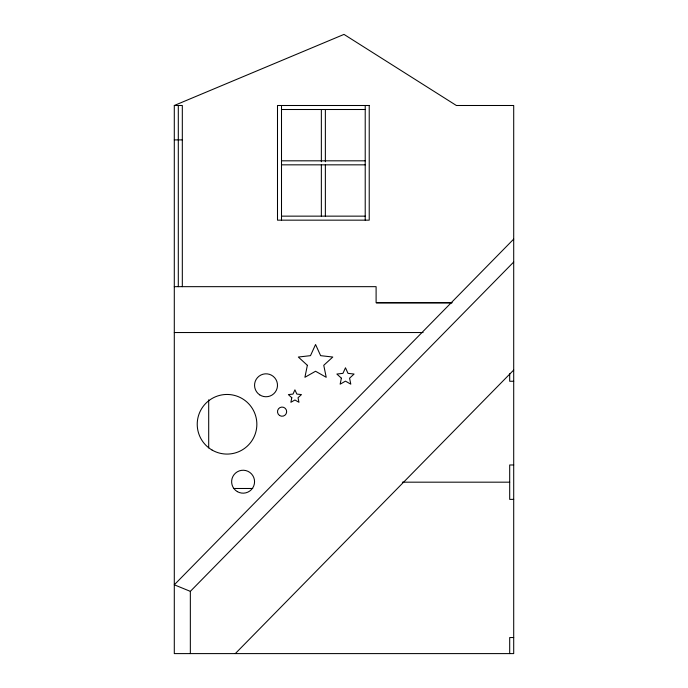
<?xml version="1.0" encoding="UTF-8"?>
<svg xmlns="http://www.w3.org/2000/svg" width="688" height="688" viewBox="0 0 688 688"><rect width="100%" height="100%" fill="white"/><g stroke="black" fill="none" stroke-linecap="round" stroke-linejoin="round"><path stroke-width="1.03" d="M513.704 239.097L174.296 584.8L190.344 591.362L513.704 262.016M235.305 653.6L513.704 370.041M174.296 105.496L344 34.4L456.376 105.496L513.704 105.496L513.704 653.6L174.296 653.6L174.296 105.496L182.32 105.496L182.32 286.664M281.504 109.504L365.216 109.504M174.296 139.896L182.32 139.896M281.504 160.82L365.216 160.82M281.504 164.836L365.216 164.836M281.504 216.144L365.216 216.144M174.296 286.664L376.104 286.664L376.104 302.72L452.136 302.72M376.474 302.832L451.706 302.832M174.296 332.536L423.103 332.536M513.704 381.264L509.696 381.264L509.696 373.773M513.704 464.976L509.696 464.976L509.696 499.376L513.704 499.376M402.36 482.176L509.696 482.176M233.395 488.48L252.72 488.48M513.704 637.544L509.696 637.544L509.696 653.6M365.216 105.496L365.216 220.16M325.364 109.504L325.364 161.757M325.364 164.836L325.364 216.144M321.356 109.504L321.356 161.757M321.356 164.836L321.356 216.144M281.504 105.496L281.504 220.16M208.696 399.823L208.696 447.888M190.344 591.362L190.344 653.6M178.304 105.496L178.304 286.664M291.807 397.733L290.878 402.291L294.92 399.995L298.97 402.291L298.033 397.733L301.464 394.594L296.846 394.078L294.92 389.847L293.002 394.078L288.375 394.594L291.807 397.733M307.364 365.302L304.913 377.291L315.56 371.253L326.215 377.291L323.756 365.302L332.794 357.038L320.625 355.662L315.56 344.516L310.494 355.662L298.334 357.038L307.364 365.302M341.377 378.176L340.147 384.171L345.479 381.152L350.803 384.171L349.573 378.176L354.088 374.048L348.008 373.36L345.479 367.788L342.942 373.36L336.862 374.048L341.377 378.176M369.224 105.496L277.496 105.496L277.496 220.16L369.224 220.16L369.224 105.496M212.136 450.09A29.816 29.816 0 0 0 256.856 424.264A29.816 29.816 0 0 0 212.136 398.447A29.816 29.816 0 0 0 212.136 450.09M237.36 491.636A11.464 11.464 0 0 0 254.56 481.712A11.464 11.464 0 0 0 237.36 471.779A11.464 11.464 0 0 0 237.36 491.636M259.677 394.835A11.464 11.464 0 0 0 277.47 386.002A11.464 11.464 0 0 0 260.924 375.012A11.464 11.464 0 0 0 259.677 394.835M279.543 415.475A4.584 4.584 0 0 0 286.655 411.94A4.584 4.584 0 0 0 280.042 407.545A4.584 4.584 0 0 0 279.543 415.475"/></g></svg>
